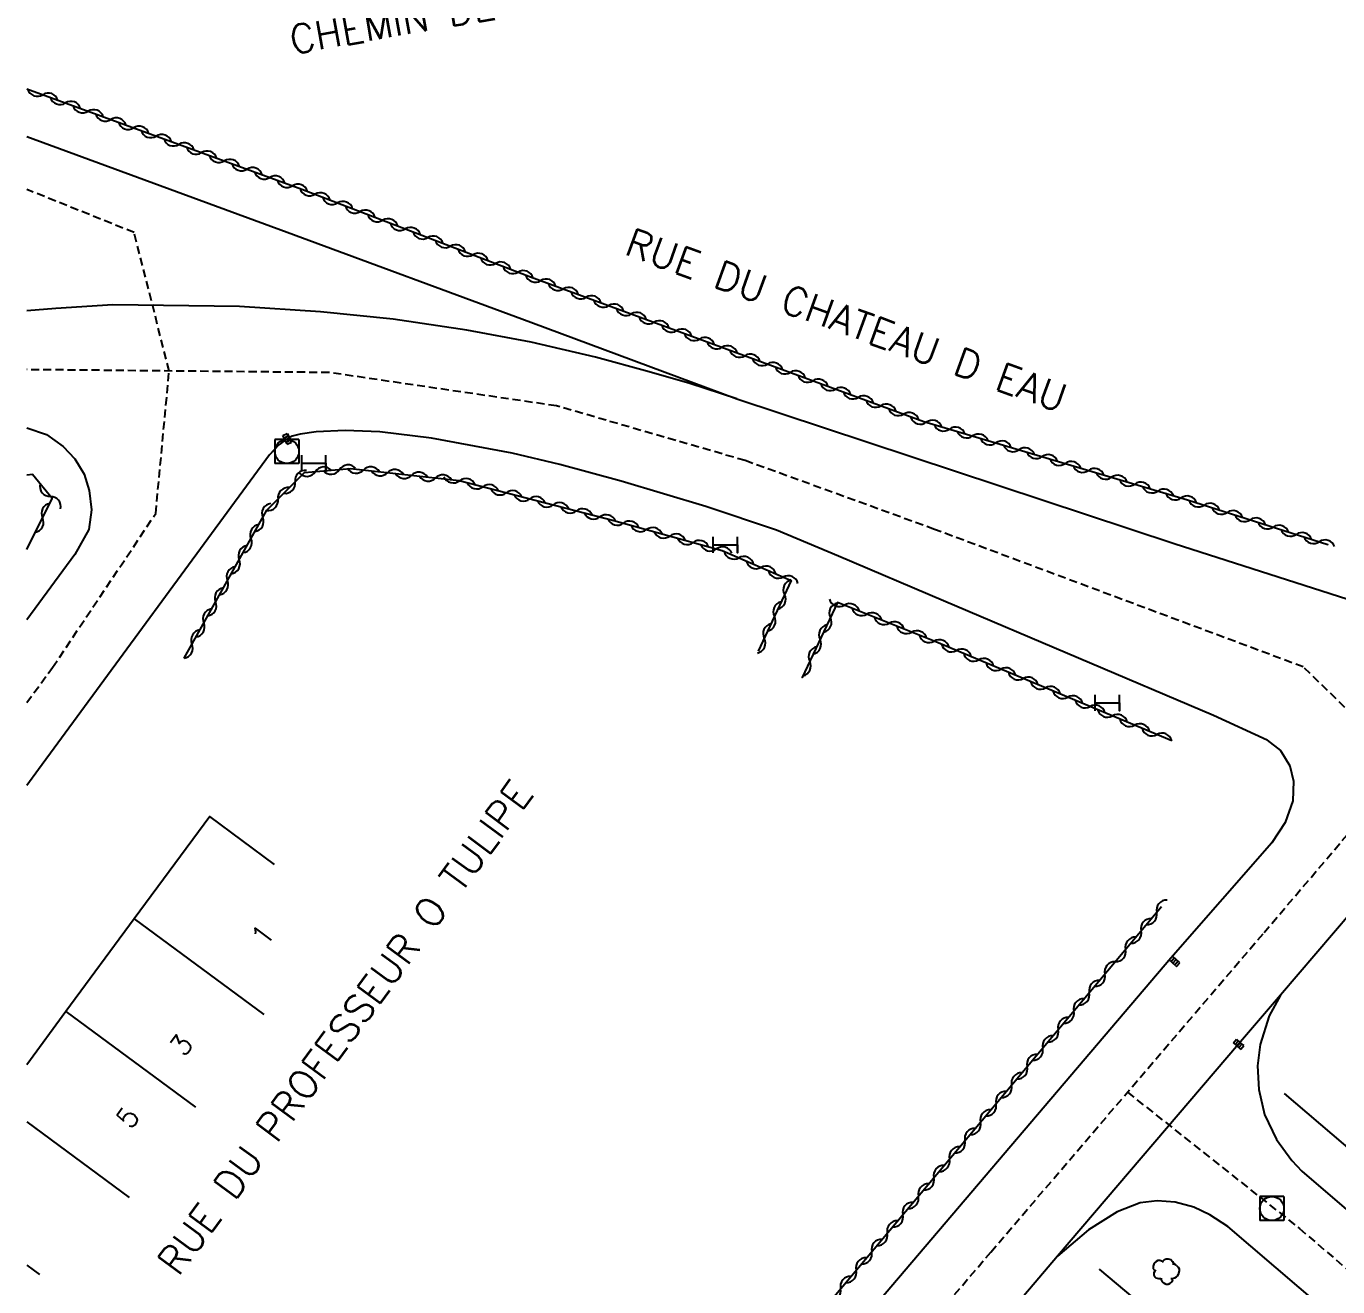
# Model space of a CAD drawing. Header units: millimetres. Extents: x 135999 to 137000, y 128000 to 129000.
# Drawn here: x 136000 to 136081.4, y 128652.2 to 128730.4 of the extents above; entities that cross this region are included whole.
import ezdxf
from ezdxf.enums import TextEntityAlignment as Align

# ---------------------------------------------------------------- set-up
doc = ezdxf.new("R2010")
doc.units = ezdxf.units.MM
doc.linetypes.add('DASHED', pattern=[0.75, 0.5, -0.25])
doc.layers.get('0').update_dxf_attribs({"linetype": 'CONTINUOUS'})
for name, color, linetype in [('W0001', 6, 'DASHED'), ('W0008', 7, 'CONTINUOUS'), ('W0100', 7, 'CONTINUOUS'), ('W0300', 7, 'CONTINUOUS'), ('W0310', 3, 'CONTINUOUS'), ('W0322', 7, 'CONTINUOUS'), ('W0400', 7, 'CONTINUOUS'), ('W0420', 7, 'CONTINUOUS'), ('W0989', 7, 'CONTINUOUS'), ('W0991', 7, 'CONTINUOUS'), ('W1102', 7, 'CONTINUOUS'), ('W1474', 7, 'CONTINUOUS')]:
    doc.layers.add(name, color=color, linetype=linetype)
doc.styles.get("Standard").update_dxf_attribs({"font": 'romans.shx', "width": 0.85})

# ---------------------------------------------------------------- blocks, each defined once
blk = doc.blocks.new('T1474')
at = {"color": 0, "linetype": 'Continuous', "flags": 128}
for points in [[(-0.75, -0.5), (-0.75, 0.5)], [(-0.75, 0), (0.75, 0)], [(0.75, 0), (0.749, -0.5), (0.75, 0.5)]]:
    blk.add_lwpolyline(points, dxfattribs=at)
blk = doc.blocks.new('T400')
for p, q in [((-0.15, 0.3), (0.15, 0.3)), ((-0.15, -0.25), (-0.15, 0.3)), ((-0.15, 0.15), (0.15, 0.15)), ((-0.15, 0), (0.15, 0)), ((0.15, 0.3), (0.15, -0.25)), ((-0.15, -0.15), (0.15, -0.15)), ((-0.15, -0.25), (-0.15, -0.3)), ((-0.15, -0.3), (0.15, -0.3)), ((0.15, -0.3), (0.15, -0.25))]:
    blk.add_line(p, q)
blk = doc.blocks.new('T420')
for p, q in [((0.75, 0.75), (-0.75, 0.75)), ((-0.75, 0.75), (-0.75, -0.75)), ((0.75, 0.75), (0.75, -0.75)), ((0.75, -0.75), (-0.75, -0.75))]:
    blk.add_line(p, q)
blk.add_ellipse((0, 0), major_axis=(-0.53, 0.53), ratio=1, start_param=3.926991, end_param=10.210176)
blk = doc.blocks.new('T300')
for p, q in [((-0.8, 0.514), (-0.857, 0.343)), ((-0.857, 0.343), (-0.857, 0.171)), ((-0.857, 0.171), (-0.743, 0.057)), ((-0.686, 0.629), (-0.8, 0.514)), ((-0.8, -0.057), (-0.743, 0.057)), ((-0.743, 0.057), (-0.686, 0.114)), ((-0.571, 0.686), (-0.686, 0.629)), ((-0.457, 0.686), (-0.571, 0.686)), ((-0.286, 0.629), (-0.457, 0.686)), ((-0.286, 0.629), (-0.171, 0.743)), ((-0.229, 0.571), (-0.286, 0.629)), ((-0.171, 0.743), (-0.057, 0.8)), ((-0.057, 0.8), (0.057, 0.8)), ((0.057, 0.8), (0.229, 0.743)), ((0.229, 0.743), (0.343, 0.629)), ((0.343, 0.629), (0.4, 0.514)), ((0.457, 0.457), (0.343, 0.457)), ((0.4, 0.514), (0.4, 0.457)), ((0.571, 0.4), (0.457, 0.457)), ((0.571, 0.4), (0.686, 0.286)), ((0.686, 0.286), (0.743, 0.171)), ((0.743, 0.057), (0.686, -0.171)), ((0.743, 0.171), (0.743, 0.057)), ((-0.8, -0.171), (-0.8, -0.057)), ((-0.8, -0.229), (-0.8, -0.171)), ((-0.743, -0.343), (-0.8, -0.229)), ((-0.686, -0.4), (-0.743, -0.343)), ((-0.514, -0.457), (-0.686, -0.4)), ((-0.4, -0.457), (-0.514, -0.457)), ((-0.4, -0.457), (-0.343, -0.457)), ((-0.343, -0.457), (-0.343, -0.4)), ((-0.343, -0.514), (-0.343, -0.457)), ((-0.286, -0.629), (-0.343, -0.514)), ((-0.171, -0.743), (-0.286, -0.629)), ((-0.057, -0.8), (-0.171, -0.743)), ((0.057, -0.8), (-0.057, -0.8)), ((0.171, -0.743), (0.057, -0.8)), ((0.229, -0.686), (0.171, -0.743)), ((0.286, -0.457), (0.229, -0.457)), ((0.286, -0.629), (0.229, -0.686)), ((0.457, -0.4), (0.286, -0.457)), ((0.343, -0.514), (0.286, -0.629)), ((0.343, -0.514), (0.343, -0.457)), ((0.571, -0.343), (0.457, -0.4)), ((0.629, -0.286), (0.571, -0.343)), ((0.686, -0.171), (0.629, -0.286))]:
    blk.add_line(p, q)
blk = doc.blocks.new('t310o')
at = {"color": 0, "linetype": 'Continuous'}
for centre, start, end in [((-0.5, 0.375), 216.8699, 323.1304), ((0.5, -0.375), 36.8699, 143.1303)]:
    blk.add_arc(centre, 0.625, start, end, dxfattribs=at)

msp = doc.modelspace()

# ---------------------------------------------------------------- linework, layer by layer
at = {"layer": 'W0001'}
for points in [[(136000, 128584.107), (136009.406, 128595.152), (136022.774, 128610.824), (136041.53, 128632.878), (136059.85, 128654.346), (136076.81, 128674.176), (136094.364, 128694.815), (136123.932, 128729.484), (136134.516, 128741.83), (136142.57, 128753.845), (136153.439, 128757.198), (136158.678, 128758.998), (136173.73, 128766.358), (136214.573, 128786.657), (136266.834, 128812.284), (136292.126, 128824.748), (136310.908, 128833.918), (136326.68, 128841.701)], [(136008.839, 128709.034), (136006.67, 128717.624), (136000, 128720.299)], [(136085.587, 128684.496), (136079.246, 128690.664), (136056.352, 128699.204), (136044.608, 128703.471), (136032.884, 128706.868), (136018.774, 128708.938), (136000, 128709.119)], [(136000, 128688.451), (136001.606, 128690.632), (136008.005, 128700.182), (136008.839, 128709.034)], [(136068.33, 128664.261), (136079.011, 128655.81), (136095.665, 128641.53), (136100.34, 128637.611)]]:
    msp.add_lwpolyline(points, dxfattribs=at)
at = {"layer": 'W0008'}
for points in [[(136328.162, 128838.521), (136303.877, 128826.533), (136292.036, 128820.765), (136264.644, 128807.331), (136261.113, 128805.578), (136228.143, 128789.412), (136225.764, 128788.27), (136204.74, 128777.937), (136204.162, 128777.681), (136190.915, 128770.922), (136177.351, 128764.262), (136162.924, 128757.169), (136151.877, 128751.866), (136146.188, 128749.49), (136143.929, 128747.372), (136141.932, 128745.172), (136125.692, 128726.329), (136117.284, 128716.531), (136101.838, 128698.405), (136083.32, 128676.702), (136077.835, 128670.285), (136075.231, 128667.246), (136063.987, 128654.092)], [(136000, 128723.579), (136016.174, 128717.645), (136031.3, 128712.056), (136044.083, 128707.313), (136071.23, 128698.33), (136084.139, 128694.181)], [(136044.088, 128707.312), (136041.16, 128708.248), (136038.628, 128708.973), (136035.3, 128709.893), (136031.311, 128710.815), (136027.317, 128711.573), (136022.75, 128712.254), (136018.242, 128712.705), (136013.197, 128713.03), (136005.349, 128713.131), (136001.808, 128712.923), (136000, 128712.768)], [(136000, 128705.511), (136001.23, 128705.086), (136002.27, 128704.341), (136002.985, 128703.578), (136003.557, 128702.627), (136003.884, 128701.61), (136004.021, 128700.409), (136003.855, 128699.187), (136002.981, 128697.64), (136000, 128693.589)], [(136077.001, 128686.124), (136073.665, 128687.653), (136056.915, 128694.767), (136050.389, 128697.537), (136046.541, 128699.147), (136042.158, 128700.619), (136036.893, 128702.186), (136033.088, 128703.236), (136030.127, 128703.925), (136025.119, 128704.855), (136021.926, 128705.26), (136019.759, 128705.341), (136017.965, 128705.264), (136016.982, 128705.116), (136016.483, 128704.981), (136016.175, 128704.827), (136015.648, 128704.459), (136015.067, 128703.833), (136000.738, 128684.297), (136000, 128683.31)], [(136077.001, 128686.124), (136077.839, 128685.474), (136078.41, 128684.53), (136078.645, 128683.568), (136078.589, 128682.354), (136078.117, 128681), (136077.301, 128679.754), (136071.022, 128672.589), (136049.15, 128646.893), (136036.123, 128631.609), (136030.098, 128624.423), (136001.711, 128591.169), (136000, 128589.15)], [(136077.835, 128670.285), (136077.137, 128669.004), (136076.561, 128667.229), (136076.41, 128665.904), (136076.494, 128664.427), (136076.832, 128662.887), (136077.586, 128661.34), (136078.525, 128660.033), (136079.155, 128659.37), (136090.619, 128649.543), (136100.638, 128640.927), (136101.699, 128640.018), (136102.162, 128639.62)], [(136078.049, 128664.185), (136084.687, 128658.536), (136090.706, 128653.407), (136091.246, 128652.947), (136106.916, 128639.586), (136115.821, 128631.988)], [(136098.418, 128635.504), (136098.139, 128635.737), (136083.425, 128648.355), (136074.567, 128655.929), (136073.451, 128656.661), (136072.445, 128657.132), (136071.283, 128657.44), (136070.18, 128657.529), (136069.124, 128657.396), (136067.683, 128656.835), (136065.915, 128655.722), (136063.986, 128654.086), (136058.061, 128647.129), (136050.883, 128638.76), (136037.454, 128623.035), (136035.732, 128621.033), (136034.819, 128619.932), (136003.595, 128583.299), (136002.047, 128581.454), (136000, 128579.053)]]:
    msp.add_lwpolyline(points, dxfattribs=at)
at = {"layer": 'W0100'}
msp.add_lwpolyline([(136015.379, 128678.404), (136011.356, 128681.373), (136006.673, 128675.027), (136002.434, 128669.285), (136000, 128665.975)], dxfattribs=at)
at = {"layer": 'W0310'}
for points in [[(136000, 128726.547), (136017.082, 128720.315), (136031.27, 128714.877), (136055.685, 128705.902), (136072.049, 128701.042), (136080.761, 128698.269), (136080.761, 128698.269), (136080.761, 128698.269), (136080.761, 128698.269), (136080.761, 128698.269), (136080.761, 128698.269), (136080.761, 128698.269), (136080.761, 128698.269), (136080.761, 128698.269), (136080.761, 128698.269), (136080.761, 128698.269), (136080.761, 128698.269), (136080.761, 128698.269), (136080.761, 128698.269), (136080.761, 128698.269), (136080.761, 128698.269), (136080.761, 128698.269), (136080.761, 128698.269), (136080.761, 128698.269), (136080.761, 128698.269), (136080.761, 128698.269), (136080.761, 128698.269), (136080.761, 128698.269), (136080.761, 128698.269), (136080.761, 128698.269), (136080.761, 128698.269), (136080.761, 128698.269), (136080.761, 128698.269), (136080.761, 128698.269), (136080.761, 128698.269), (136080.761, 128698.269), (136080.761, 128698.269), (136080.761, 128698.269), (136080.761, 128698.269), (136080.761, 128698.269), (136080.761, 128698.269), (136080.761, 128698.269), (136080.761, 128698.269), (136080.761, 128698.269), (136080.761, 128698.269), (136080.761, 128698.269), (136080.761, 128698.269), (136080.761, 128698.269), (136080.761, 128698.269), (136080.761, 128698.269), (136080.761, 128698.269), (136080.761, 128698.269), (136080.761, 128698.269), (136080.761, 128698.269), (136080.761, 128698.269), (136080.761, 128698.269), (136080.761, 128698.269), (136080.761, 128698.269), (136080.761, 128698.269), (136080.761, 128698.269), (136080.761, 128698.269), (136080.761, 128698.269), (136080.761, 128698.269), (136080.761, 128698.269), (136080.761, 128698.269), (136080.761, 128698.269), (136080.761, 128698.269), (136080.761, 128698.269), (136080.761, 128698.269), (136080.761, 128698.269), (136080.761, 128698.269), (136080.761, 128698.269), (136080.761, 128698.269), (136080.761, 128698.269), (136080.761, 128698.269), (136080.761, 128698.269), (136080.761, 128698.269), (136080.761, 128698.269), (136080.761, 128698.269), (136080.761, 128698.269), (136080.761, 128698.269), (136080.761, 128698.269), (136080.761, 128698.269), (136080.761, 128698.269), (136080.761, 128698.269), (136080.761, 128698.269), (136080.761, 128698.269), (136080.761, 128698.269), (136080.761, 128698.269), (136080.761, 128698.269), (136080.761, 128698.269), (136080.761, 128698.269), (136080.761, 128698.269), (136080.761, 128698.269), (136080.761, 128698.269), (136080.761, 128698.269), (136080.761, 128698.269), (136080.761, 128698.269), (136080.761, 128698.269), (136080.761, 128698.269), (136080.761, 128698.269)], [(136009.767, 128691.215), (136009.767, 128691.215), (136009.767, 128691.215), (136009.767, 128691.215), (136009.767, 128691.215), (136009.767, 128691.215), (136009.767, 128691.215), (136009.767, 128691.215), (136009.767, 128691.215), (136009.767, 128691.215), (136009.767, 128691.215), (136009.767, 128691.215), (136014.908, 128700.396), (136017.234, 128702.729), (136020.101, 128702.972), (136026.838, 128702.232), (136036.449, 128699.751), (136043.167, 128697.891), (136047.447, 128696.036), (136045.411, 128691.641)], [(136000, 128697.952), (136001.57, 128701.114), (136000.349, 128702.617), (136000, 128702.574)], [(136080.761, 128698.269), (136080.761, 128698.269), (136080.761, 128698.269), (136080.761, 128698.269), (136080.761, 128698.269), (136080.761, 128698.269), (136080.761, 128698.269), (136080.761, 128698.269), (136080.761, 128698.269), (136080.761, 128698.269), (136080.761, 128698.269), (136080.761, 128698.269), (136080.761, 128698.269), (136080.761, 128698.269), (136080.761, 128698.269), (136080.761, 128698.269), (136080.761, 128698.269), (136080.761, 128698.269), (136080.761, 128698.269), (136080.761, 128698.269)], [(136071.082, 128686.084), (136056.327, 128692.268), (136050.339, 128694.672), (136048.127, 128690.007), (136048.127, 128690.007), (136048.127, 128690.007), (136048.127, 128690.007), (136048.127, 128690.007), (136048.127, 128690.007), (136048.127, 128690.007), (136048.127, 128690.007), (136048.127, 128690.007), (136048.127, 128690.007), (136048.127, 128690.007), (136048.127, 128690.007), (136048.127, 128690.007), (136048.127, 128690.007), (136048.127, 128690.007), (136048.127, 128690.007), (136048.127, 128690.007), (136048.127, 128690.007), (136048.127, 128690.007), (136048.127, 128690.007), (136048.127, 128690.007), (136048.127, 128690.007), (136048.127, 128690.007), (136048.127, 128690.007), (136048.127, 128690.007), (136048.127, 128690.007), (136048.127, 128690.007), (136048.127, 128690.007), (136048.127, 128690.007), (136048.127, 128690.007), (136048.127, 128690.007), (136048.127, 128690.007), (136048.127, 128690.007), (136048.127, 128690.007), (136048.127, 128690.007), (136048.127, 128690.007), (136048.127, 128690.007), (136048.127, 128690.007), (136048.127, 128690.007), (136048.127, 128690.007), (136048.127, 128690.007), (136048.127, 128690.007), (136048.127, 128690.007), (136048.127, 128690.007), (136048.127, 128690.007), (136048.127, 128690.007), (136048.127, 128690.007), (136048.127, 128690.007), (136048.127, 128690.007), (136048.127, 128690.007), (136048.127, 128690.007), (136048.127, 128690.007), (136048.127, 128690.007), (136048.127, 128690.007), (136048.127, 128690.007), (136048.127, 128690.007), (136048.127, 128690.007), (136048.127, 128690.007), (136048.127, 128690.007), (136048.127, 128690.007), (136048.127, 128690.007), (136048.127, 128690.007), (136048.127, 128690.007), (136048.127, 128690.007), (136048.127, 128690.007), (136048.127, 128690.007), (136048.127, 128690.007), (136048.127, 128690.007), (136048.127, 128690.007), (136048.127, 128690.007), (136048.127, 128690.007), (136048.127, 128690.007), (136048.127, 128690.007), (136048.127, 128690.007), (136048.127, 128690.007), (136048.127, 128690.007), (136048.127, 128690.007), (136048.127, 128690.007), (136048.127, 128690.007), (136048.127, 128690.007), (136048.127, 128690.007), (136048.127, 128690.007), (136048.127, 128690.007), (136048.127, 128690.007), (136048.127, 128690.007), (136048.127, 128690.007), (136048.127, 128690.007), (136048.127, 128690.007), (136048.127, 128690.007), (136048.127, 128690.007), (136048.127, 128690.007), (136048.127, 128690.007), (136048.127, 128690.007), (136048.127, 128690.007), (136048.127, 128690.007), (136048.127, 128690.007), (136048.127, 128690.007), (136048.127, 128690.007)], [(136009.767, 128691.215), (136009.767, 128691.215), (136009.767, 128691.215), (136009.767, 128691.215), (136009.767, 128691.215), (136009.767, 128691.215), (136009.767, 128691.215), (136009.767, 128691.215), (136009.767, 128691.215), (136009.767, 128691.215), (136009.767, 128691.215), (136009.767, 128691.215), (136009.767, 128691.215), (136009.767, 128691.215), (136009.767, 128691.215), (136009.767, 128691.215), (136009.767, 128691.215), (136009.767, 128691.215), (136009.767, 128691.215), (136009.767, 128691.215), (136009.767, 128691.215), (136009.767, 128691.215), (136009.767, 128691.215), (136009.767, 128691.215), (136009.767, 128691.215), (136009.767, 128691.215), (136009.767, 128691.215), (136009.767, 128691.215), (136009.767, 128691.215), (136009.767, 128691.215), (136009.767, 128691.215), (136009.767, 128691.215), (136009.767, 128691.215), (136009.767, 128691.215), (136009.767, 128691.215), (136009.767, 128691.215), (136009.767, 128691.215), (136009.767, 128691.215), (136009.767, 128691.215), (136009.767, 128691.215), (136009.767, 128691.215), (136009.767, 128691.215), (136009.767, 128691.215), (136009.767, 128691.215), (136009.767, 128691.215), (136009.767, 128691.215), (136009.767, 128691.215), (136009.767, 128691.215), (136009.767, 128691.215), (136009.767, 128691.215), (136009.767, 128691.215), (136009.767, 128691.215), (136009.767, 128691.215), (136009.767, 128691.215), (136009.767, 128691.215), (136009.767, 128691.215), (136009.767, 128691.215), (136009.767, 128691.215), (136009.767, 128691.215), (136009.767, 128691.215), (136009.767, 128691.215), (136009.767, 128691.215), (136009.767, 128691.215), (136009.767, 128691.215), (136009.767, 128691.215), (136009.767, 128691.215), (136009.767, 128691.215), (136009.767, 128691.215), (136009.767, 128691.215), (136009.767, 128691.215), (136009.767, 128691.215), (136009.767, 128691.215), (136009.767, 128691.215), (136009.767, 128691.215), (136009.767, 128691.215), (136009.767, 128691.215), (136009.767, 128691.215), (136009.767, 128691.215), (136009.767, 128691.215), (136009.767, 128691.215), (136009.767, 128691.215), (136009.767, 128691.215), (136009.767, 128691.215), (136009.767, 128691.215), (136009.767, 128691.215), (136009.767, 128691.215), (136009.767, 128691.215), (136009.767, 128691.215), (136009.767, 128691.215), (136009.767, 128691.215), (136009.767, 128691.215), (136009.767, 128691.215), (136009.767, 128691.215), (136009.767, 128691.215), (136009.767, 128691.215), (136009.767, 128691.215), (136009.767, 128691.215), (136009.767, 128691.215), (136009.767, 128691.215), (136009.767, 128691.215), (136009.767, 128691.215)], [(136048.127, 128690.007), (136048.127, 128690.007), (136048.127, 128690.007), (136048.127, 128690.007), (136048.127, 128690.007), (136048.127, 128690.007), (136048.127, 128690.007), (136048.127, 128690.007), (136048.127, 128690.007), (136048.127, 128690.007), (136048.127, 128690.007), (136048.127, 128690.007), (136048.127, 128690.007), (136048.127, 128690.007), (136048.127, 128690.007), (136048.127, 128690.007), (136048.127, 128690.007), (136048.127, 128690.007), (136048.127, 128690.007), (136048.127, 128690.007)], [(136000, 128593.188), (136017.374, 128613.483), (136031.786, 128630.657), (136047.306, 128648.244), (136070.451, 128675.792)]]:
    msp.add_lwpolyline(points, dxfattribs=at)
at = {"layer": 'W0322'}
for points in [[(136066.589, 128653.261), (136066.589, 128653.261), (136066.589, 128653.261), (136066.589, 128653.261), (136066.589, 128653.261), (136066.589, 128653.261), (136066.589, 128653.261), (136066.589, 128653.261), (136066.589, 128653.261), (136066.589, 128653.261), (136066.589, 128653.261), (136066.589, 128653.261), (136066.589, 128653.261), (136066.589, 128653.261), (136066.589, 128653.261), (136066.589, 128653.261), (136066.589, 128653.261), (136066.589, 128653.261), (136066.589, 128653.261), (136066.589, 128653.261), (136066.589, 128653.261), (136066.589, 128653.261), (136066.589, 128653.261), (136066.589, 128653.261), (136066.589, 128653.261), (136066.589, 128653.261), (136066.589, 128653.261), (136066.589, 128653.261), (136066.589, 128653.261), (136066.589, 128653.261), (136066.589, 128653.261), (136066.589, 128653.261), (136066.589, 128653.261), (136066.589, 128653.261), (136066.589, 128653.261), (136066.589, 128653.261), (136066.589, 128653.261), (136066.589, 128653.261), (136066.589, 128653.261), (136066.589, 128653.261), (136066.589, 128653.261), (136066.589, 128653.261), (136066.589, 128653.261), (136066.589, 128653.261), (136066.589, 128653.261), (136066.589, 128653.261), (136066.589, 128653.261), (136066.589, 128653.261), (136066.589, 128653.261), (136066.589, 128653.261), (136066.589, 128653.261), (136066.589, 128653.261), (136066.589, 128653.261), (136066.589, 128653.261), (136066.589, 128653.261), (136066.589, 128653.261), (136066.589, 128653.261), (136066.589, 128653.261), (136066.589, 128653.261), (136066.589, 128653.261), (136066.589, 128653.261), (136066.589, 128653.261), (136066.589, 128653.261), (136066.589, 128653.261), (136066.589, 128653.261), (136066.589, 128653.261), (136066.589, 128653.261), (136066.589, 128653.261), (136066.589, 128653.261), (136066.589, 128653.261), (136066.589, 128653.261), (136066.589, 128653.261), (136066.589, 128653.261), (136066.589, 128653.261), (136066.589, 128653.261), (136066.589, 128653.261), (136066.589, 128653.261), (136066.589, 128653.261), (136066.589, 128653.261), (136066.589, 128653.261), (136066.589, 128653.261), (136066.589, 128653.261), (136066.589, 128653.261), (136066.589, 128653.261), (136066.589, 128653.261), (136066.589, 128653.261), (136066.589, 128653.261), (136066.589, 128653.261), (136066.589, 128653.261), (136066.589, 128653.261), (136066.589, 128653.261), (136066.589, 128653.261), (136066.589, 128653.261), (136066.589, 128653.261), (136066.589, 128653.261), (136066.589, 128653.261), (136066.589, 128653.261), (136066.589, 128653.261), (136066.589, 128653.261), (136066.589, 128653.261), (136066.589, 128653.261)], [(136066.589, 128653.261), (136066.589, 128653.261), (136066.589, 128653.261), (136066.589, 128653.261), (136066.589, 128653.261), (136066.589, 128653.261), (136066.589, 128653.261), (136066.589, 128653.261), (136066.589, 128653.261), (136066.589, 128653.261), (136066.589, 128653.261), (136066.589, 128653.261), (136066.589, 128653.261), (136066.589, 128653.261), (136066.589, 128653.261), (136066.589, 128653.261), (136066.589, 128653.261), (136066.589, 128653.261), (136073.962, 128647.083), (136080.211, 128641.848)]]:
    msp.add_lwpolyline(points, dxfattribs=at)
at = {"layer": 'W1102'}
for p, q in [((136006.673, 128675.027), (136014.72, 128669.089)), ((136002.434, 128669.285), (136010.478, 128663.345)), ((136000, 128662.439), (136006.359, 128657.743)), ((136000, 128653.543), (136000.795, 128652.958))]:
    msp.add_line(p, q, dxfattribs=at)

# ---------------------------------------------------------------- block references
at = {"layer": 'W0300'}
msp.add_blockref('T300', (136070.793, 128653.133), dxfattribs=at)
at = {"layer": 'W0310'}
for p, rotation in [((136000.992, 128726.185), 339.9568979671232), ((136002.401, 128725.671), 339.9568979671232), ((136003.81, 128725.157), 339.9568979671232), ((136005.219, 128724.643), 339.9568979671232), ((136006.628, 128724.129), 339.9568979671232), ((136008.037, 128723.615), 339.9568979671232), ((136009.446, 128723.101), 339.9568979671232), ((136010.856, 128722.587), 339.9568979671232), ((136012.265, 128722.072), 339.9568979671232), ((136013.674, 128721.558), 339.9568979671232), ((136015.083, 128721.044), 339.9568979671232), ((136016.492, 128720.53), 339.9568979671232), ((136017.896, 128720.003), 339.0291307207461), ((136019.297, 128719.466), 339.0291307207461), ((136020.698, 128718.929), 339.0291307207461), ((136022.098, 128718.392), 339.0291307207461), ((136023.499, 128717.855), 339.0291307207461), ((136024.9, 128717.319), 339.0291307207461), ((136026.3, 128716.782), 339.0291307207461), ((136027.701, 128716.245), 339.0291307207461), ((136029.102, 128715.708), 339.0291307207461), ((136030.502, 128715.171), 339.0291307207461), ((136031.906, 128714.643), 339.8165280785626), ((136033.314, 128714.126), 339.8165280785626), ((136034.722, 128713.608), 339.8165280785626), ((136036.13, 128713.091), 339.8165280785626), ((136037.538, 128712.573), 339.8165280785626), ((136038.946, 128712.055), 339.8165280785626), ((136040.353, 128711.538), 339.8165280785626), ((136041.761, 128711.02), 339.8165280785626), ((136043.169, 128710.503), 339.8165280785626), ((136044.577, 128709.985), 339.8165280785626), ((136045.985, 128709.468), 339.8165280785626), ((136047.393, 128708.95), 339.8165280785626), ((136048.801, 128708.433), 339.8165280785626), ((136050.209, 128707.915), 339.8165280785626), ((136051.617, 128707.398), 339.8165280785626), ((136053.024, 128706.88), 339.8165280785626), ((136054.432, 128706.362), 339.8165280785626), ((136055.844, 128705.855), 343.4590196317311), ((136057.282, 128705.428), 343.4590196317311), ((136058.719, 128705.001), 343.4590196317311), ((136060.157, 128704.574), 343.4590196317311), ((136061.595, 128704.147), 343.4590196317311), ((136063.033, 128703.72), 343.4590196317311), ((136064.471, 128703.293), 343.4590196317311), ((136016.657, 128702.151), 45.08621744383102), ((136017.915, 128702.787), 4.844536584126772), ((136019.409, 128702.913), 4.844536584126772), ((136020.902, 128702.884), 353.7317290965025), ((136022.393, 128702.72), 353.7317290965025), ((136065.909, 128702.866), 343.4590196317311), ((136067.347, 128702.438), 343.4590196317311), ((136001.464, 128701.245), 129.0895751060879), ((136023.884, 128702.556), 353.7317290965025), ((136025.375, 128702.393), 353.7317290965025), ((136026.865, 128702.225), 345.525539115982), ((136028.318, 128701.85), 345.525539115982), ((136068.785, 128702.011), 343.4590196317311), ((136015.598, 128701.088), 45.08621744383102), ((136029.77, 128701.475), 345.525539115982), ((136031.223, 128701.1), 345.525539115982), ((136070.223, 128701.584), 343.4590196317311), ((136071.661, 128701.157), 343.4590196317311), ((136000.978, 128699.921), 63.59531377702949), ((136014.653, 128699.94), 60.75287767727867), ((136032.675, 128700.725), 345.525539115982), ((136034.127, 128700.35), 345.525539115982), ((136073.092, 128700.71), 342.3438201235256), ((136074.522, 128700.255), 342.3438201235256), ((136035.58, 128699.975), 345.525539115982), ((136037.029, 128699.59), 344.5243326496091), ((136038.475, 128699.19), 344.5243326496091), ((136075.951, 128699.8), 342.3438201235256), ((136077.38, 128699.345), 342.3438201235256), ((136013.92, 128698.631), 60.75287767727867), ((136039.921, 128698.79), 344.5243326496091), ((136041.366, 128698.39), 344.5243326496091), ((136078.81, 128698.89), 342.3438201235256), ((136080.239, 128698.435), 342.3438201235256), ((136013.187, 128697.323), 60.75287767727867), ((136042.812, 128697.989), 344.5243326496091), ((136044.205, 128697.441), 336.5676677132839), ((136045.582, 128696.844), 336.5676677132839), ((136012.454, 128696.014), 60.75287767727867), ((136046.958, 128696.248), 336.5676677132839), ((136011.721, 128694.705), 60.75287767727867), ((136047.041, 128695.159), 245.1439671690154), ((136046.41, 128693.798), 245.1439671690154), ((136050.758, 128694.504), 158.1259583244998), ((136010.988, 128693.396), 60.75287767727867), ((136049.89, 128693.724), 244.6309682513057), ((136052.15, 128693.945), 158.1259583244998), ((136053.542, 128693.386), 158.1259583244998), ((136045.78, 128692.437), 245.1439671690154), ((136049.247, 128692.369), 244.6309682513057), ((136054.934, 128692.827), 158.1259583244998), ((136010.256, 128692.088), 60.75287767727867), ((136056.326, 128692.269), 158.1259583244998), ((136048.604, 128691.013), 244.6309682513057), ((136057.709, 128691.689), 157.2608735153956), ((136059.092, 128691.109), 157.2608735153956), ((136060.476, 128690.529), 157.2608735153956), ((136061.859, 128689.949), 157.2608735153956), ((136063.243, 128689.37), 157.2608735153956), ((136064.626, 128688.79), 157.2608735153956), ((136066.009, 128688.21), 157.2608735153956), ((136067.393, 128687.63), 157.2608735153956), ((136068.776, 128687.05), 157.2608735153956), ((136070.16, 128686.471), 157.2608735153956), ((136070.144, 128675.426), 49.96397965714085), ((136069.179, 128674.278), 49.96397965714085), ((136068.214, 128673.129), 49.96397965714085), ((136066.927, 128671.598), 49.96397965714085), ((136065.963, 128670.45), 49.96397965714085), ((136064.998, 128669.301), 49.96397965714085), ((136064.033, 128668.153), 49.96397965714085), ((136063.068, 128667.004), 49.96397965714085), ((136062.103, 128665.856), 49.96397965714085), ((136061.138, 128664.707), 49.96397965714085), ((136060.173, 128663.559), 49.96397965714085), ((136059.208, 128662.41), 49.96397965714085), ((136058.243, 128661.262), 49.96397965714085), ((136057.278, 128660.113), 49.96397965714085), ((136056.313, 128658.965), 49.96397965714085), ((136055.349, 128657.817), 49.96397965714085), ((136054.384, 128656.668), 49.96397965714085), ((136053.419, 128655.52), 49.96397965714085), ((136052.454, 128654.371), 49.96397965714085), ((136051.489, 128653.223), 49.96397965714085), ((136050.524, 128652.074), 49.96397965714085)]:
    msp.add_blockref('t310o', p, dxfattribs=dict(at, rotation=rotation))
at = {"layer": 'W0400'}
for p, rotation in [((136016.175, 128704.827), 26.52555676647739), ((136071.248, 128672.392), 48.76590996323488), ((136075.231, 128667.246), 49.40426166293835)]:
    msp.add_blockref('T400', p, dxfattribs=dict(at, rotation=rotation))
at = {"layer": 'W0420'}
for p in [(136016.147, 128704.038), (136077.297, 128657.05)]:
    msp.add_blockref('T420', p, dxfattribs=at)
at = {"layer": 'W1474'}
for p in [(136017.826, 128703.304), (136043.369, 128698.247), (136067.081, 128688.434)]:
    msp.add_blockref('T1474', p, dxfattribs=at)

# ---------------------------------------------------------------- texts
at = {"layer": 'W0989'}
for s, rotation, p in [('CHEMIN DES DIABLES', 9.94462, (136028.604, 128731.707)), ('RUE DU CHATEAU D EAU', 340.03402, (136050.884, 128712.196)), ('RUE DU PROFESSEUR O TULIPE', 53.63052, (136019.76, 128668.29))]:
    msp.add_text(s, height=1.75, rotation=rotation, dxfattribs=at).set_placement(p, align=Align.MIDDLE)
at = {"layer": 'W0991'}
for s, rotation, p in [('1', 53.57318, (136014.647, 128674.044)), ('3', 53.55509, (136009.59, 128667.194)), ('5', 53.55621, (136006.264, 128662.69))]:
    msp.add_text(s, height=1.25, rotation=rotation, dxfattribs=at).set_placement(p, align=Align.MIDDLE)

doc.saveas('drawing.dxf')
